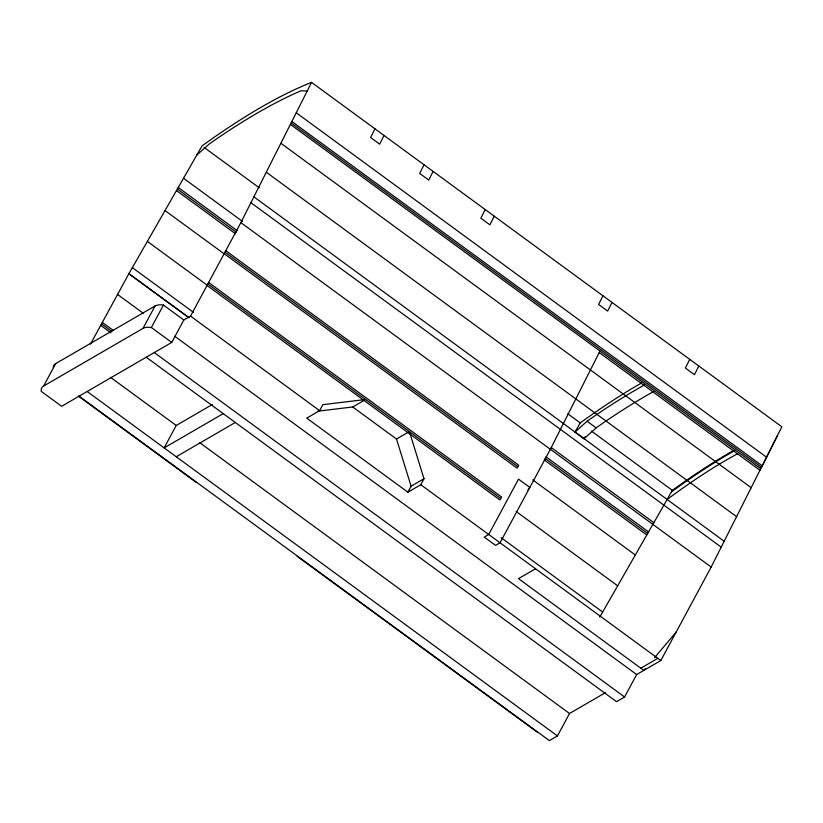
<?xml version="1.0" encoding="UTF-8"?>
<svg xmlns="http://www.w3.org/2000/svg" width="823" height="823" viewBox="0 0 823 823"><rect width="100%" height="100%" fill="white"/><g stroke="black" fill="none" stroke-linecap="round" stroke-linejoin="round"><path stroke-width="1.23" d="M183.817 320.003L163.438 305.076A19.31 9.187 28.3 0 0 155.053 305.971L55.686 363.612L43.609 386.049A19.31 9.187 28.3 0 0 41.253 391.378L61.632 406.305L171.74 342.43L183.817 320.003L190.535 316.104L240.872 222.622L311.557 82.393L781.85 426.818L711.165 567.057L660.828 660.54L636.663 674.551L624.585 696.988L616.53 701.669L146.227 357.233M374.969 128.83L370.617 137.503L379.681 144.138L384.022 135.466M424.03 164.765L419.689 173.437L428.742 180.072L433.093 171.4M485.179 209.546L480.838 218.218L489.891 224.854L494.242 216.182M602.94 295.796L598.599 304.459L607.652 311.094L612.003 302.432M689.756 359.373L685.405 368.046L694.468 374.681L698.809 366.009M599.998 351.03L550.371 449.296L500.045 542.779L495.569 545.371L484.243 537.08L488.718 534.487L518.511 479.14L529.837 487.432L527.955 490.066M777.509 435.49L761.542 467.299L291.188 122.977M90.489 344.137L128.882 273.699L202.047 145.908A849.542 209.742 -53.8 0 1 311.557 82.393M43.609 386.049L142.965 328.408L155.053 305.971M142.965 328.408A19.31 9.187 28.3 0 1 151.36 327.503L163.438 305.076M212.334 404.515L176.225 425.46L164.147 447.897L223.228 413.63M409.401 431.561L423.999 478.739L420.779 484.726L407.889 492.205L306.732 418.125L319.622 410.646L322.842 404.659L365.618 399.494M407.889 492.205L411.109 486.218L423.999 478.739M79.09 396.182L549.383 740.607L557.438 735.937L569.526 713.5L605.625 692.555M599.751 617.116L672.34 490.343A849.542 209.742 -53.8 0 1 733.581 450.438M653.781 391.45A860.652 212.488 -53.8 0 0 596.397 427.662L584.021 438.741L574.968 432.106L580.246 422.899A849.542 209.742 -53.8 0 1 641.487 382.993M584.021 438.741L585.194 436.694M645.479 668.441L643.823 670.406L518.511 578.631L535.516 568.765M654.594 657.639L676.136 632.115M196.769 155.125L209.145 144.046A860.652 212.488 -53.8 0 1 300.94 90.797L307.205 91.055M574.968 432.106L587.344 421.026A860.652 212.488 -53.8 0 1 644.728 384.814M176.225 456.744L235.306 422.466M317.503 411.222L352.728 406.974L364.548 400.122M352.728 406.974L396.511 439.04L408.331 432.188M640.808 668.194L657.814 658.328M296.301 112.813L766.604 457.249M291.918 121.526L762.273 465.839M290.457 124.438L760.812 468.75M599.226 352.563L760.02 470.314M280.962 143.315L751.255 487.751M266.415 172.316L736.708 516.751M587.066 421.222L596.119 427.857M204.094 147.41L259.327 187.86M567.808 413.784L580.246 422.899M591.356 431.026L672.34 490.343M254.07 196.964L724.363 541.4M251.066 202.818L721.37 547.254M183.508 178.241L242.559 221.48M551.256 447.568L653.812 522.667M240.872 222.622L711.165 567.057M178.231 187.469L237.281 230.718M545.978 456.796L648.524 531.905M177.346 189.012L236.396 232.261M545.093 458.339L647.65 533.448M176.472 190.555L235.522 233.794M544.209 459.872L646.765 534.981M225.769 250.665L518.665 465.18L517.06 468.174L224.154 253.659M224.967 252.167L517.862 466.672M165.032 210.554L224.082 253.803M532.779 479.881L635.325 554.99M208.641 282.484L501.536 496.989L499.931 499.983L207.026 285.468M207.838 283.976L500.734 498.491M147.358 241.376L207.437 285.386M516.134 511.464L617.651 585.811M132.328 267.588L193.446 312.349M501.104 537.666L602.621 612.014M190.535 316.104L319.622 410.646M420.779 484.726L660.828 660.54M188.992 317.688L128.882 273.699L188.961 317.699M117.339 294.284L143.233 313.244M174.651 336.196L636.663 674.551M151.36 327.503L171.74 342.43M154.282 352.563L624.585 696.988M102.237 322.328L113.625 330.671M101.435 323.82L111.784 331.412M100.622 325.311L110.982 332.904M110.519 377.335L176.225 425.46M199.701 442.651L569.526 713.5M87.145 391.501L557.438 735.937M78.36 396.079L196.09 482.299M297.247 556.389L537.296 732.192M396.511 439.04L411.109 486.218M671.475 491.845A809.328 199.814 -53.8 0 1 735.001 450.418M667.062 499.551A739.702 182.624 -53.8 0 1 737.686 453.668M53.258 367.284A19.31 9.187 28.3 0 1 55.686 363.612"/></g></svg>
